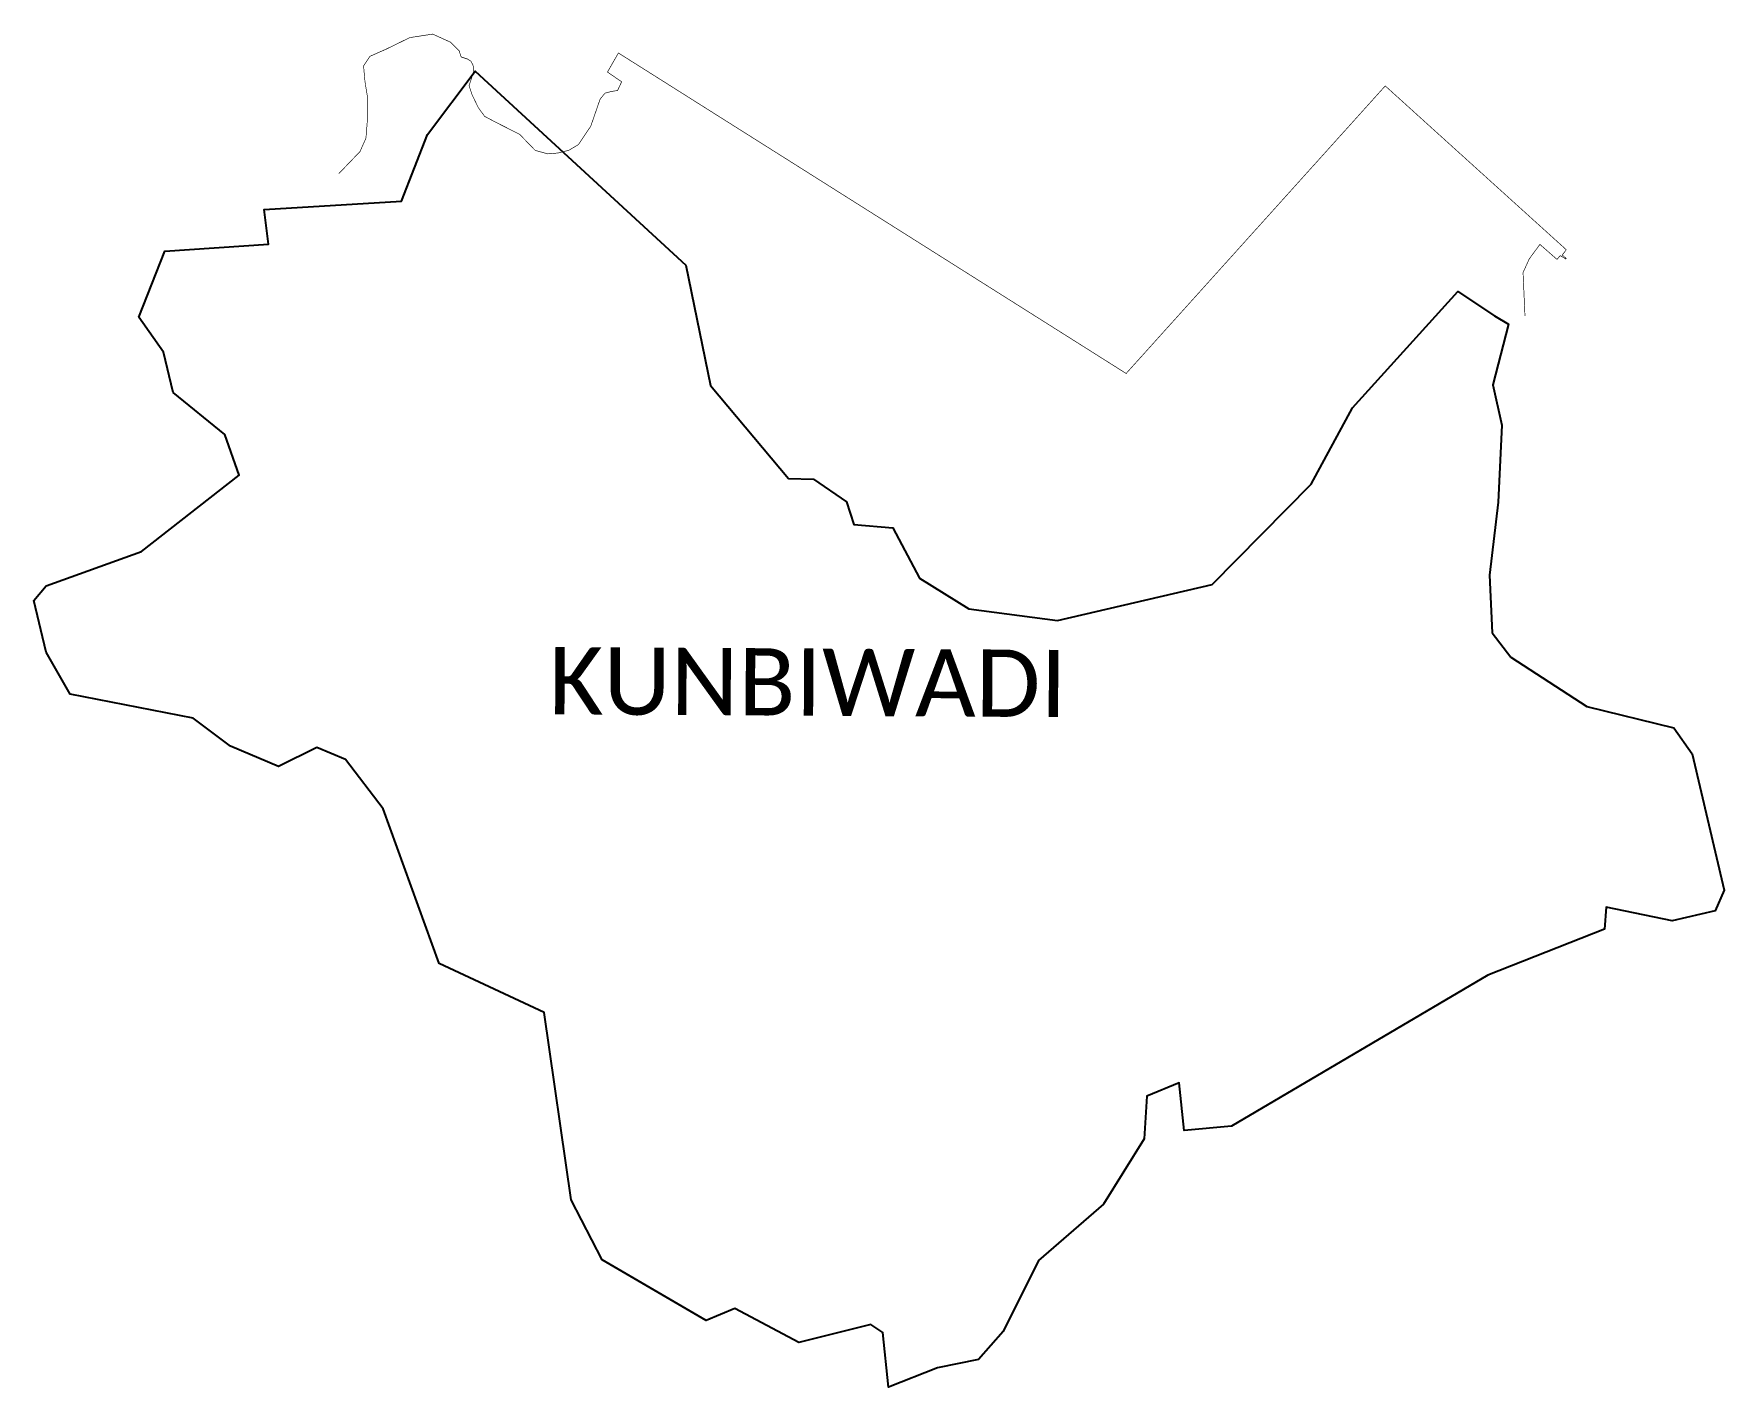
# Model space of a CAD drawing. Header units: metres. Extents: x 307692 to 310306, y 1912326 to 1914419.
import ezdxf

# ---------------------------------------------------------------- set-up
doc = ezdxf.new("R2010")
doc.units = ezdxf.units.M
for name, color, linetype in [('SEAWALL', 170, 'Continuous'), ('village', 3, 'Continuous'), ('VILLAGE NAME', 250, 'Continuous')]:
    doc.layers.add(name, color=color, linetype=linetype)
doc.styles.get("Standard").update_dxf_attribs({"font": 'simplex.shx'})

msp = doc.modelspace()

# ---------------------------------------------------------------- linework, layer by layer
at = {"layer": 'SEAWALL', "color": 30, "const_width": 1, "flags": 128}
msp.add_lwpolyline([(309998.1, 1913982.4), (309995.1, 1914049.6), (310004.7, 1914070.8), (310021.2, 1914093.2), (310047.6, 1914070), (310052.7, 1914075.9), (310061.3, 1914070.6), (310061.9, 1914071.3), (310055.9, 1914076.8), (310061.9, 1914085), (309782, 1914338.3), (309381.3, 1913893.6), (308596.1, 1914389.2), (308579.2, 1914359.7), (308601.1, 1914344.7), (308594.8, 1914331.2), (308585.4, 1914329.7), (308575.3, 1914327.1), (308567.8, 1914317.8), (308553.3, 1914275.9), (308534.1, 1914247.4), (308519.2, 1914238.6), (308502.4, 1914234.5), (308486.9, 1914233.2), (308467.5, 1914238.5), (308443.5, 1914263.3), (308404.5, 1914283.1), (308389.2, 1914291.2), (308379.4, 1914304.7), (308369.6, 1914325.1), (308365.2, 1914338.6), (308367.5, 1914345.8), (308372, 1914359.6), (308372.2, 1914366.4), (308371, 1914371), (308368, 1914376.4), (308363.4, 1914379.6), (308352.9, 1914383.1), (308349.8, 1914392.7), (308336.7, 1914405.8), (308308.9, 1914418.4), (308273.5, 1914413), (308237.3, 1914395.3), (308211.8, 1914384), (308202, 1914369.3), (308204.1, 1914345.4), (308207.8, 1914322.6), (308207.8, 1914284.3), (308205.7, 1914257.5), (308196.4, 1914236.7), (308163.6, 1914202.5)], dxfattribs=at)
at = {"layer": 'village', "color": 3, "true_color": 0x00ff00}
msp.add_polyline3d([(309947.3, 1913492.6, 0), (309976, 1913454.7, 0), (310093.9, 1913378.4, 0), (310228.5, 1913345.5, 0), (310256.7, 1913305.5, 0), (310306.2, 1913094.8, 0), (310292.2, 1913062.7, 0), (310225.5, 1913047, 0), (310123.8, 1913068.3, 0), (310121, 1913034.3, 0), (309940.7, 1912963.1, 0), (309544.4, 1912729.4, 0), (309470.9, 1912722.9, 0), (309463.4, 1912796.6, 0), (309413.4, 1912775.9, 0), (309409.1, 1912710.2, 0), (309346.3, 1912608.9, 0), (309245.8, 1912521.7, 0), (309191.1, 1912411.9, 0), (309152.9, 1912368.8, 0), (309089.5, 1912356.1, 0), (309014, 1912325.9, 0), (309005, 1912410.3, 0), (308986.4, 1912422.9, 0), (308875.2, 1912395.2, 0), (308776, 1912447.6, 0), (308731.8, 1912429, 0), (308571.2, 1912522.7, 0), (308523, 1912615.7, 0), (308481.4, 1912905.3, 0), (308318.7, 1912981.1, 0), (308232.5, 1913220.5, 0), (308173.8, 1913296.8, 0), (308129.6, 1913315.1, 0), (308070.4, 1913285.9, 0), (307996.4, 1913317.2, 0), (307938.3, 1913360.4, 0), (307748.4, 1913397.6, 0), (307710.9, 1913462.6, 0), (307692, 1913542.5, 0), (307711, 1913565.3, 0), (307858.8, 1913618.3, 0), (308009.4, 1913736.3, 0), (307987.3, 1913799.3, 0), (307907.8, 1913864.1, 0), (307892.5, 1913926.7, 0), (307854.5, 1913980.7, 0), (307894.9, 1914082.7, 0), (308054.9, 1914093.8, 0), (308048.2, 1914147.4, 0), (308260.7, 1914160.3, 0), (308301.1, 1914263.3, 0), (308374.7, 1914361.2, 0), (308700.2, 1914060.9, 0), (308738.6, 1913875.1, 0), (308859.3, 1913731.3, 0), (308897.8, 1913730.2, 0), (308948.7, 1913695, 0), (308960, 1913659.9, 0), (309020.3, 1913654.9, 0), (309061.5, 1913576.9, 0), (309137.9, 1913529.7, 0), (309275.3, 1913511.5, 0), (309514.4, 1913567.2, 0), (309667.2, 1913722.6, 0), (309731.1, 1913840.5, 0), (309894.2, 1914020.4, 0), (309950.8, 1913982.7, 0), (309972.6, 1913969.9, 0), (309948.6, 1913876, 0), (309962.1, 1913813.8, 0), (309956.5, 1913694.7, 0), (309943.2, 1913581.8, 0)], close=True, dxfattribs=at)

# ---------------------------------------------------------------- texts
at = {"layer": 'VILLAGE NAME', "insert": (308489, 1913470.6), "char_height": 104.042, "attachment_point": 1, "rotation": 359.6762}
msp.add_mtext_dynamic_manual_height_columns('{\\fCalibri|b0|i0|c0|p34;KUNBIWADI}', width=1022.241, gutter_width=520.2, heights=[0], dxfattribs=at)

doc.saveas('drawing.dxf')
